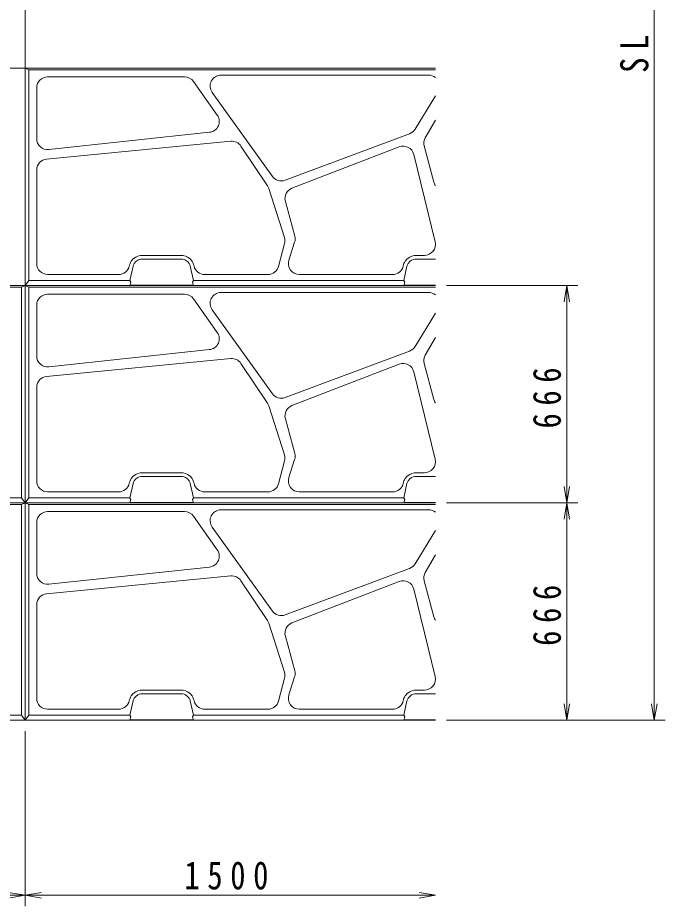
# Model space of a CAD drawing. Units: millimetres on the paper, scale 1:30. Extents: x 20 to 821, y 20 to 574.
# Drawn here: x 583 to 642.1, y 411.7 to 492.9 of the extents above; entities that cross this region are included whole.
import ezdxf

# ---------------------------------------------------------------- set-up
doc = ezdxf.new("R2010")
doc.units = ezdxf.units.MM
for name, color, linetype, lineweight in [('D-STR-DIM', 7, 'Continuous', 13), ('D-STR-STR2', 4, 'Continuous', 13), ('D-STR-STR3', 1, 'Continuous', 13)]:
    doc.layers.add(name, color=color, linetype=linetype, lineweight=lineweight)
doc.styles.add('ＭＳ ゴシック-5.0-0.0', font='')
doc.styles.get('ＭＳ ゴシック-5.0-0.0').set_extended_font_data('ＭＳ ゴシック-5.0-0.0')

msp = doc.modelspace()

# ---------------------------------------------------------------- linework, layer by layer
at = {"layer": 'D-STR-DIM'}
for p, q in [((641.131, 551.162), (641.131, 428.691)), ((622.131, 468.404), (634.131, 468.404)), ((633.131, 468.404), (632.881, 466.904)), ((633.131, 448.547), (633.131, 468.404)), ((633.131, 468.404), (633.381, 466.904)), ((633.131, 448.547), (632.881, 450.047)), ((633.131, 448.547), (633.381, 450.047)), ((622.131, 448.547), (634.131, 448.547)), ((622.131, 448.547), (634.131, 448.547)), ((633.131, 448.547), (632.881, 447.047)), ((633.131, 428.691), (633.131, 448.547)), ((633.131, 448.547), (633.381, 447.047)), ((633.131, 428.691), (632.881, 430.191)), ((633.131, 428.691), (633.381, 430.191)), ((641.131, 428.691), (640.881, 430.191)), ((641.131, 428.691), (641.381, 430.191)), ((622.131, 428.691), (642.131, 428.691)), ((622.131, 428.691), (634.131, 428.691)), ((583.631, 427.691), (583.631, 411.691)), ((583.631, 427.691), (583.631, 411.691)), ((533.631, 412.691), (583.631, 412.691)), ((583.631, 412.691), (582.131, 412.941)), ((583.631, 412.691), (582.131, 412.441)), ((583.631, 412.691), (585.131, 412.941)), ((583.631, 412.691), (621.131, 412.691)), ((583.631, 412.691), (585.131, 412.441)), ((621.131, 412.691), (619.631, 412.941)), ((621.131, 412.691), (619.631, 412.441))]:
    msp.add_line(p, q, dxfattribs=at)
at = {"layer": 'D-STR-STR2'}
for p, q in [((583.631, 547.829), (583.631, 468.404)), ((583.631, 488.26), (533.631, 488.26)), ((583.631, 468.404), (583.631, 488.26)), ((583.631, 488.26), (583.965, 488.111)), ((621.131, 488.26), (583.631, 488.26)), ((583.965, 488.111), (583.965, 468.851)), ((621.131, 488.111), (583.965, 488.111)), ((585.696, 487.458), (598.208, 487.458)), ((599.024, 487.036), (601.198, 483.968)), ((601.541, 487.621), (620.509, 487.621)), ((584.696, 481.821), (584.696, 486.458)), ((606.236, 478.369), (600.729, 486.038)), ((621.131, 485.721), (619.278, 482.684)), ((621.131, 483.516), (620.201, 481.904)), ((600.488, 482.396), (585.803, 480.827)), ((618.775, 482.268), (607.399, 478.015)), ((585.6, 479.953), (602.431, 481.577)), ((603.359, 481.137), (605.779, 477.506)), ((617.812, 481.069), (608.021, 477.284)), ((620.101, 481.146), (620.983, 477.853)), ((621.099, 472.387), (619.144, 480.374)), ((584.696, 470.404), (584.696, 478.958)), ((605.9, 477.256), (607.326, 472.787)), ((607.417, 476.088), (608.28, 472.923)), ((607.341, 472.229), (606.795, 470.15)), ((608.267, 472.351), (607.736, 470.712)), ((594.36, 471.149), (597.869, 471.149)), ((594.368, 470.816), (597.861, 470.816)), ((620.128, 471.149), (619.393, 471.149)), ((621.131, 470.816), (619.401, 470.816)), ((593.172, 470.251), (593.159, 470.189)), ((593.496, 470.171), (593.206, 468.851)), ((599.023, 468.851), (598.733, 470.171)), ((599.07, 470.189), (599.057, 470.251)), ((618.206, 470.251), (618.192, 470.189)), ((618.53, 470.171), (618.239, 468.851)), ((592.182, 469.404), (585.696, 469.404)), ((605.828, 469.404), (600.047, 469.404)), ((608.687, 469.404), (617.216, 469.404)), ((583.631, 468.404), (533.631, 468.404)), ((583.631, 468.404), (574.065, 468.404)), ((583.298, 468.254), (583.631, 468.404)), ((583.631, 468.404), (583.965, 468.851)), ((583.631, 468.404), (583.631, 448.547)), ((583.631, 448.547), (583.631, 468.404)), ((583.631, 468.404), (583.965, 468.254)), ((621.131, 468.404), (583.631, 468.404)), ((593.198, 468.404), (583.631, 468.404)), ((583.965, 468.851), (593.206, 468.851)), ((593.299, 468.706), (593.198, 468.404)), ((593.206, 468.851), (593.299, 468.706)), ((593.21, 468.441), (599.019, 468.441)), ((598.93, 468.706), (599.023, 468.851)), ((599.031, 468.404), (598.93, 468.706)), ((599.023, 468.851), (618.239, 468.851)), ((618.231, 468.404), (599.031, 468.404)), ((618.231, 468.404), (618.332, 468.706)), ((618.239, 468.851), (618.332, 468.706)), ((621.131, 468.441), (618.244, 468.441)), ((583.298, 468.254), (533.965, 468.254)), ((583.298, 448.994), (583.298, 468.254)), ((583.965, 468.254), (583.965, 448.994)), ((621.131, 468.254), (583.965, 468.254)), ((585.696, 467.602), (598.208, 467.602)), ((601.541, 467.765), (620.509, 467.765)), ((599.024, 467.18), (601.198, 464.112)), ((584.696, 461.965), (584.696, 466.602)), ((606.236, 458.512), (600.729, 466.181)), ((621.131, 465.865), (619.278, 462.828)), ((621.131, 463.66), (620.201, 462.048)), ((600.488, 462.539), (585.803, 460.97)), ((618.775, 462.412), (607.399, 458.159)), ((585.6, 460.097), (602.431, 461.721)), ((603.359, 461.28), (605.779, 457.65)), ((617.812, 461.213), (608.021, 457.428)), ((620.101, 461.289), (620.983, 457.997)), ((621.099, 452.531), (619.144, 460.518)), ((584.696, 450.547), (584.696, 459.102)), ((605.9, 457.399), (607.326, 452.931)), ((607.417, 456.232), (608.28, 453.066)), ((607.341, 452.373), (606.795, 450.293)), ((608.267, 452.495), (607.736, 450.855)), ((594.36, 451.293), (597.869, 451.293)), ((594.368, 450.96), (597.861, 450.96)), ((620.128, 451.293), (619.393, 451.293)), ((621.131, 450.96), (619.401, 450.96)), ((593.172, 450.395), (593.159, 450.333)), ((593.496, 450.315), (593.206, 448.994)), ((599.023, 448.994), (598.733, 450.315)), ((599.07, 450.333), (599.057, 450.395)), ((618.206, 450.395), (618.192, 450.333)), ((618.53, 450.315), (618.239, 448.994)), ((574.057, 448.994), (583.298, 448.994)), ((583.298, 448.994), (583.631, 448.547)), ((583.631, 448.547), (583.965, 448.994)), ((583.965, 448.994), (593.206, 448.994)), ((592.182, 449.547), (585.696, 449.547)), ((593.206, 448.994), (593.299, 448.85)), ((598.93, 448.85), (599.023, 448.994)), ((599.023, 448.994), (618.239, 448.994)), ((605.828, 449.547), (600.047, 449.547)), ((608.687, 449.547), (617.216, 449.547)), ((618.239, 448.994), (618.332, 448.85)), ((583.631, 448.547), (533.631, 448.547)), ((583.298, 448.398), (533.965, 448.398)), ((583.631, 448.547), (574.065, 448.547)), ((583.298, 448.398), (583.631, 448.547)), ((583.298, 429.138), (583.298, 448.398)), ((583.631, 448.547), (583.631, 428.691)), ((583.631, 428.691), (583.631, 448.547)), ((583.631, 448.547), (583.965, 448.398)), ((621.131, 448.547), (583.631, 448.547)), ((593.198, 448.547), (583.631, 448.547)), ((583.965, 448.398), (583.965, 429.138)), ((621.131, 448.398), (583.965, 448.398)), ((593.299, 448.85), (593.198, 448.547)), ((593.21, 448.585), (599.019, 448.585)), ((599.031, 448.547), (598.93, 448.85)), ((618.231, 448.547), (599.031, 448.547)), ((618.231, 448.547), (618.332, 448.85)), ((621.131, 448.585), (618.244, 448.585)), ((585.696, 447.746), (598.208, 447.746)), ((599.024, 447.324), (601.198, 444.256)), ((601.541, 447.908), (620.509, 447.908)), ((584.696, 442.108), (584.696, 446.746)), ((606.236, 438.656), (600.729, 446.325)), ((621.131, 446.008), (619.278, 442.971)), ((621.131, 443.804), (620.201, 442.192)), ((600.488, 442.683), (585.803, 441.114)), ((618.775, 442.555), (607.399, 438.303)), ((585.6, 440.241), (602.431, 441.865)), ((603.359, 441.424), (605.779, 437.794)), ((617.812, 441.357), (608.021, 437.572)), ((620.101, 441.433), (620.983, 438.14)), ((621.099, 432.674), (619.144, 440.662)), ((584.696, 430.691), (584.696, 439.245)), ((605.9, 437.543), (607.326, 433.074)), ((607.417, 436.376), (608.28, 433.21)), ((608.267, 432.639), (607.736, 430.999)), ((607.341, 432.516), (606.795, 430.437)), ((594.36, 431.437), (597.869, 431.437)), ((594.368, 431.103), (597.861, 431.103)), ((620.128, 431.437), (619.393, 431.437)), ((621.131, 431.103), (619.401, 431.103)), ((593.172, 430.538), (593.159, 430.476)), ((593.496, 430.458), (593.206, 429.138)), ((599.023, 429.138), (598.733, 430.458)), ((599.07, 430.476), (599.057, 430.538)), ((618.206, 430.538), (618.192, 430.476)), ((618.53, 430.458), (618.239, 429.138)), ((592.182, 429.691), (585.696, 429.691)), ((605.828, 429.691), (600.047, 429.691)), ((608.687, 429.691), (617.216, 429.691)), ((574.057, 429.138), (583.298, 429.138)), ((583.631, 428.691), (574.065, 428.691)), ((583.298, 429.138), (583.631, 428.691)), ((583.631, 428.691), (583.965, 429.138)), ((593.198, 428.691), (583.631, 428.691)), ((583.965, 429.138), (593.206, 429.138)), ((593.299, 428.994), (593.198, 428.691)), ((593.206, 429.138), (593.299, 428.994)), ((593.21, 428.729), (599.019, 428.729)), ((598.93, 428.994), (599.023, 429.138)), ((599.031, 428.691), (598.93, 428.994)), ((599.023, 429.138), (618.239, 429.138)), ((618.231, 428.691), (599.031, 428.691)), ((618.231, 428.691), (618.332, 428.994)), ((618.239, 429.138), (618.332, 428.994)), ((621.131, 428.729), (618.244, 428.729))]:
    msp.add_line(p, q, dxfattribs=at)
for points in [[(594.36, 471.149), (594.279, 471.145), (594.16, 471.133), (593.95, 471.086), (593.756, 470.999), (593.52, 470.828), (593.329, 470.614), (593.267, 470.512), (593.222, 470.41), (593.191, 470.318), (593.172, 470.251)], [(594.368, 470.816), (594.304, 470.813), (594.214, 470.804), (594.056, 470.769), (593.924, 470.709), (593.744, 470.579), (593.598, 470.416), (593.563, 470.357), (593.533, 470.289), (593.51, 470.221), (593.496, 470.171)], [(598.733, 470.171), (598.719, 470.221), (598.696, 470.289), (598.666, 470.357), (598.631, 470.416), (598.485, 470.579), (598.306, 470.709), (598.173, 470.769), (598.015, 470.804), (597.925, 470.813), (597.861, 470.816)], [(599.057, 470.251), (599.038, 470.318), (599.007, 470.41), (598.962, 470.512), (598.9, 470.614), (598.709, 470.828), (598.473, 470.999), (598.279, 471.086), (598.069, 471.133), (597.95, 471.145), (597.869, 471.149)], [(619.393, 471.149), (619.312, 471.145), (619.194, 471.133), (618.984, 471.086), (618.789, 470.999), (618.553, 470.828), (618.362, 470.614), (618.3, 470.512), (618.255, 470.41), (618.224, 470.318), (618.206, 470.251)], [(619.401, 470.816), (619.337, 470.813), (619.247, 470.804), (619.09, 470.769), (618.957, 470.709), (618.778, 470.579), (618.632, 470.416), (618.597, 470.357), (618.566, 470.289), (618.543, 470.221), (618.53, 470.171)], [(594.36, 451.293), (594.279, 451.289), (594.16, 451.277), (593.95, 451.23), (593.756, 451.142), (593.52, 450.972), (593.329, 450.758), (593.267, 450.656), (593.222, 450.554), (593.191, 450.462), (593.172, 450.395)], [(594.368, 450.96), (594.304, 450.956), (594.214, 450.947), (594.056, 450.912), (593.924, 450.852), (593.744, 450.723), (593.598, 450.559), (593.563, 450.501), (593.533, 450.433), (593.51, 450.365), (593.496, 450.315)], [(598.733, 450.315), (598.719, 450.365), (598.696, 450.433), (598.666, 450.501), (598.631, 450.559), (598.485, 450.723), (598.306, 450.852), (598.173, 450.912), (598.015, 450.947), (597.925, 450.956), (597.861, 450.96)], [(599.057, 450.395), (599.038, 450.462), (599.007, 450.554), (598.962, 450.656), (598.9, 450.758), (598.709, 450.972), (598.473, 451.142), (598.279, 451.23), (598.069, 451.277), (597.95, 451.289), (597.869, 451.293)], [(619.393, 451.293), (619.312, 451.289), (619.194, 451.277), (618.984, 451.23), (618.789, 451.142), (618.553, 450.972), (618.362, 450.758), (618.3, 450.656), (618.255, 450.554), (618.224, 450.462), (618.206, 450.395)], [(619.401, 450.96), (619.337, 450.956), (619.247, 450.947), (619.09, 450.912), (618.957, 450.852), (618.778, 450.723), (618.632, 450.559), (618.597, 450.501), (618.566, 450.433), (618.543, 450.365), (618.53, 450.315)], [(594.36, 431.437), (594.279, 431.433), (594.16, 431.421), (593.95, 431.374), (593.756, 431.286), (593.52, 431.115), (593.329, 430.902), (593.267, 430.799), (593.222, 430.698), (593.191, 430.606), (593.172, 430.538)], [(594.368, 431.103), (594.304, 431.1), (594.214, 431.091), (594.056, 431.056), (593.924, 430.996), (593.744, 430.866), (593.598, 430.703), (593.563, 430.645), (593.533, 430.577), (593.51, 430.508), (593.496, 430.458)], [(598.733, 430.458), (598.719, 430.508), (598.696, 430.577), (598.666, 430.645), (598.631, 430.703), (598.485, 430.866), (598.306, 430.996), (598.173, 431.056), (598.015, 431.091), (597.925, 431.1), (597.861, 431.103)], [(599.057, 430.538), (599.038, 430.606), (599.007, 430.698), (598.962, 430.799), (598.9, 430.902), (598.709, 431.115), (598.473, 431.286), (598.279, 431.374), (598.069, 431.421), (597.95, 431.433), (597.869, 431.437)], [(619.393, 431.437), (619.312, 431.433), (619.194, 431.421), (618.984, 431.374), (618.789, 431.286), (618.553, 431.115), (618.362, 430.902), (618.3, 430.799), (618.255, 430.698), (618.224, 430.606), (618.206, 430.538)], [(619.401, 431.103), (619.337, 431.1), (619.247, 431.091), (619.09, 431.056), (618.957, 430.996), (618.778, 430.866), (618.632, 430.703), (618.597, 430.645), (618.566, 430.577), (618.543, 430.508), (618.53, 430.458)]]:
    msp.add_lwpolyline(points, dxfattribs=at)
for centre, start, end in [((585.696, 486.458), 90, 180), ((598.208, 486.458), 35.32414, 90), ((601.541, 486.621), 90, 215.6828), ((620.509, 486.621), 51.50993, 90), ((600.382, 483.39), 276.09888, 35.32414), ((618.425, 483.205), 290.49734, 328.61441), ((585.696, 481.821), 180, 276.09888), ((602.527, 480.582), 33.69007, 95.51124), ((621.067, 481.404), 150, 195), ((618.173, 480.136), 13.75721, 111.13424), ((585.696, 478.958), 95.51124, 180), ((607.049, 478.952), 215.6828, 290.49734), ((604.947, 476.952), 17.7029, 33.69007), ((608.381, 476.352), 111.13424, 195.25512), ((621.949, 478.112), 195, 215.1573), ((606.373, 472.483), 345.29615, 17.7029), ((607.315, 472.659), 342.06376, 15.25512), ((620.128, 472.149), 270, 13.75721), ((585.696, 470.404), 180, 270), ((592.182, 470.404), 270, 347.59793), ((600.047, 470.404), 192.40207, 270), ((605.828, 470.404), 270, 345.29615), ((608.687, 470.404), 162.06376, 270), ((617.216, 470.404), 270, 347.59793), ((585.696, 466.602), 90, 180), ((598.208, 466.602), 35.32414, 90), ((601.541, 466.765), 90, 215.6828), ((620.509, 466.765), 51.50993, 90), ((600.382, 463.534), 276.09888, 35.32414), ((618.425, 463.348), 290.49734, 328.61441), ((585.696, 461.965), 180, 276.09888), ((621.067, 461.548), 150, 195), ((602.527, 460.726), 33.69007, 95.51124), ((618.173, 460.28), 13.75721, 111.13424), ((585.696, 459.102), 95.51124, 180), ((607.049, 459.096), 215.6828, 290.49734), ((621.949, 458.255), 195, 215.1573), ((604.947, 457.095), 17.7029, 33.69007), ((608.381, 456.495), 111.13424, 195.25512), ((606.373, 452.626), 345.29615, 17.7029), ((607.315, 452.803), 342.06376, 15.25512), ((620.128, 452.293), 270, 13.75721), ((585.696, 450.547), 180, 270), ((608.687, 450.547), 162.06376, 270), ((592.182, 450.547), 270, 347.59793), ((600.047, 450.547), 192.40207, 270), ((605.828, 450.547), 270, 345.29615), ((617.216, 450.547), 270, 347.59793), ((585.696, 446.746), 90, 180), ((598.208, 446.746), 35.32414, 90), ((601.541, 446.908), 90, 215.6828), ((620.509, 446.908), 51.50993, 90), ((600.382, 443.677), 276.09888, 35.32414), ((618.425, 443.492), 290.49734, 328.61441), ((585.696, 442.108), 180, 276.09888), ((602.527, 440.869), 33.69007, 95.51124), ((621.067, 441.692), 150, 195), ((618.173, 440.424), 13.75721, 111.13424), ((585.696, 439.245), 95.51124, 180), ((607.049, 439.239), 215.6828, 290.49734), ((604.947, 437.239), 17.7029, 33.69007), ((608.381, 436.639), 111.13424, 195.25512), ((621.949, 438.399), 195, 215.1573), ((606.373, 432.77), 345.29615, 17.7029), ((607.315, 432.947), 342.06376, 15.25512), ((620.128, 432.437), 270, 13.75721), ((585.696, 430.691), 180, 270), ((592.182, 430.691), 270, 347.59793), ((600.047, 430.691), 192.40207, 270), ((605.828, 430.691), 270, 345.29615), ((608.687, 430.691), 162.06376, 270), ((617.216, 430.691), 270, 347.59793)]:
    msp.add_arc(centre, 1, start, end, dxfattribs=at)
at = {"layer": 'D-STR-STR3'}
msp.add_line((446.131, 428.691), (621.131, 428.691), dxfattribs=at)

# ---------------------------------------------------------------- texts
at = {"layer": 'D-STR-DIM', "char_height": 2.566, "attachment_point": 8, "rotation": 90, "style": 'ＭＳ ゴシック-5.0-0.0'}
for s, insert in [('\\T1.5;\\W0.8;SL', (640.631, 489.927)), ('\\T1.5;\\W0.8;666', (632.631, 458.475)), ('\\T1.5;\\W0.8;666', (632.631, 438.619))]:
    msp.add_mtext(s, dxfattribs=dict(at, insert=insert))
at = {"layer": 'D-STR-DIM', "insert": (602.381, 413.191), "char_height": 2.566, "attachment_point": 8, "style": 'ＭＳ ゴシック-5.0-0.0'}
msp.add_mtext('\\T1.5;\\W0.8;1500', dxfattribs=at)

doc.saveas('drawing.dxf')
